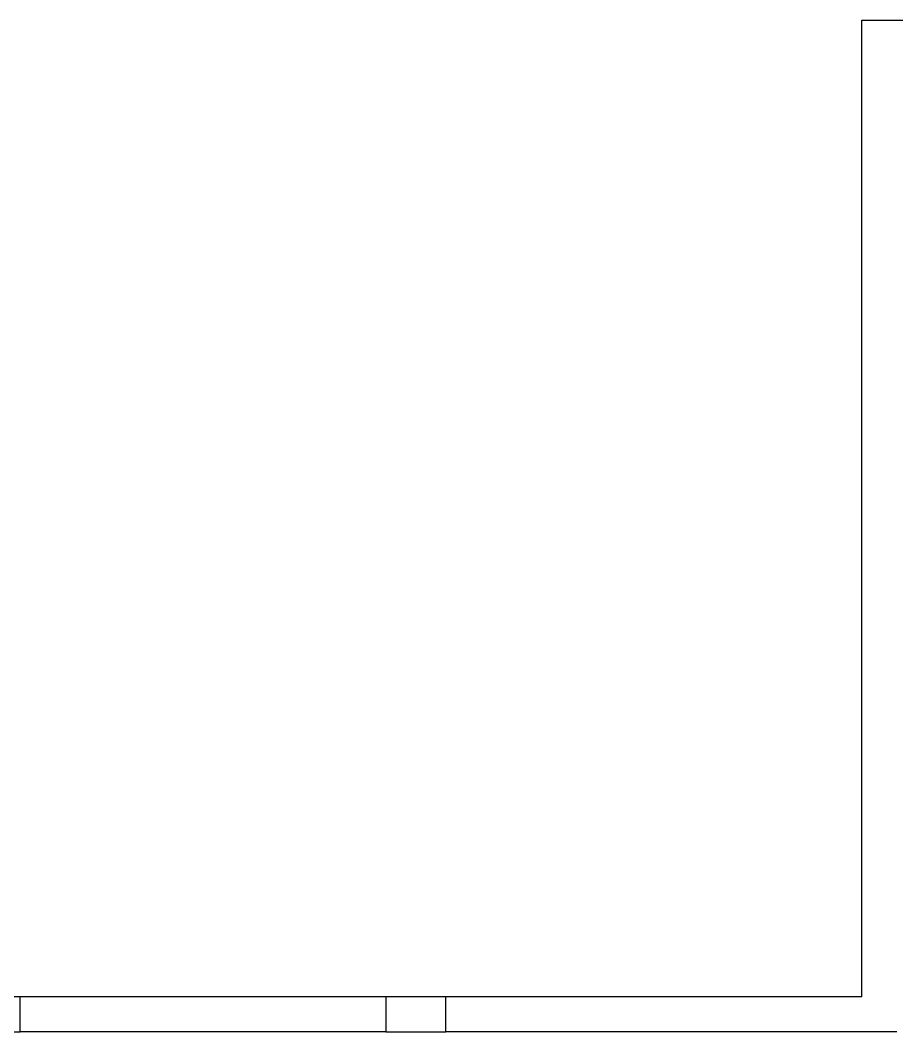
# Model space of a CAD drawing. Header units: metres. Extents: x -107920 to 223280, y -14950 to 38746.
# Drawn here: x 166180 to 183680, y 9950 to 30150 of the extents above; entities that cross this region are included whole.
import ezdxf

# ---------------------------------------------------------------- set-up
doc = ezdxf.new("R2010")
doc.units = ezdxf.units.M
doc.layers.add('06A_结构柱', color=4, linetype='Continuous')
doc.layers.add('WALL', color=5, linetype='Continuous')

msp = doc.modelspace()

# ---------------------------------------------------------------- linework, layer by layer
at = {"layer": '06A_结构柱'}
for p, q in [((166180, 10650), (164980, 10650)), ((166180, 9950), (166180, 10650)), ((174680, 10650), (173480, 10650)), ((173480, 10650), (173480, 9950)), ((174680, 9950), (174680, 10650)), ((164980, 9950), (166180, 9950)), ((173480, 9950), (174680, 9950))]:
    msp.add_line(p, q, dxfattribs=at)
at = {"layer": 'WALL'}
for p, q in [((182980, 30150), (186280, 30150)), ((182980, 21450), (182980, 30150)), ((182980, 20450), (182980, 21450)), ((182980, 19000), (182980, 20450)), ((182980, 16400), (182980, 19000)), ((182980, 14850), (182980, 16400)), ((182980, 10650), (182980, 14850)), ((173480, 10650), (166180, 10650)), ((182980, 10650), (174680, 10650)), ((173480, 9950), (166180, 9950)), ((183680, 9950), (174680, 9950))]:
    msp.add_line(p, q, dxfattribs=at)

doc.saveas('drawing.dxf')
